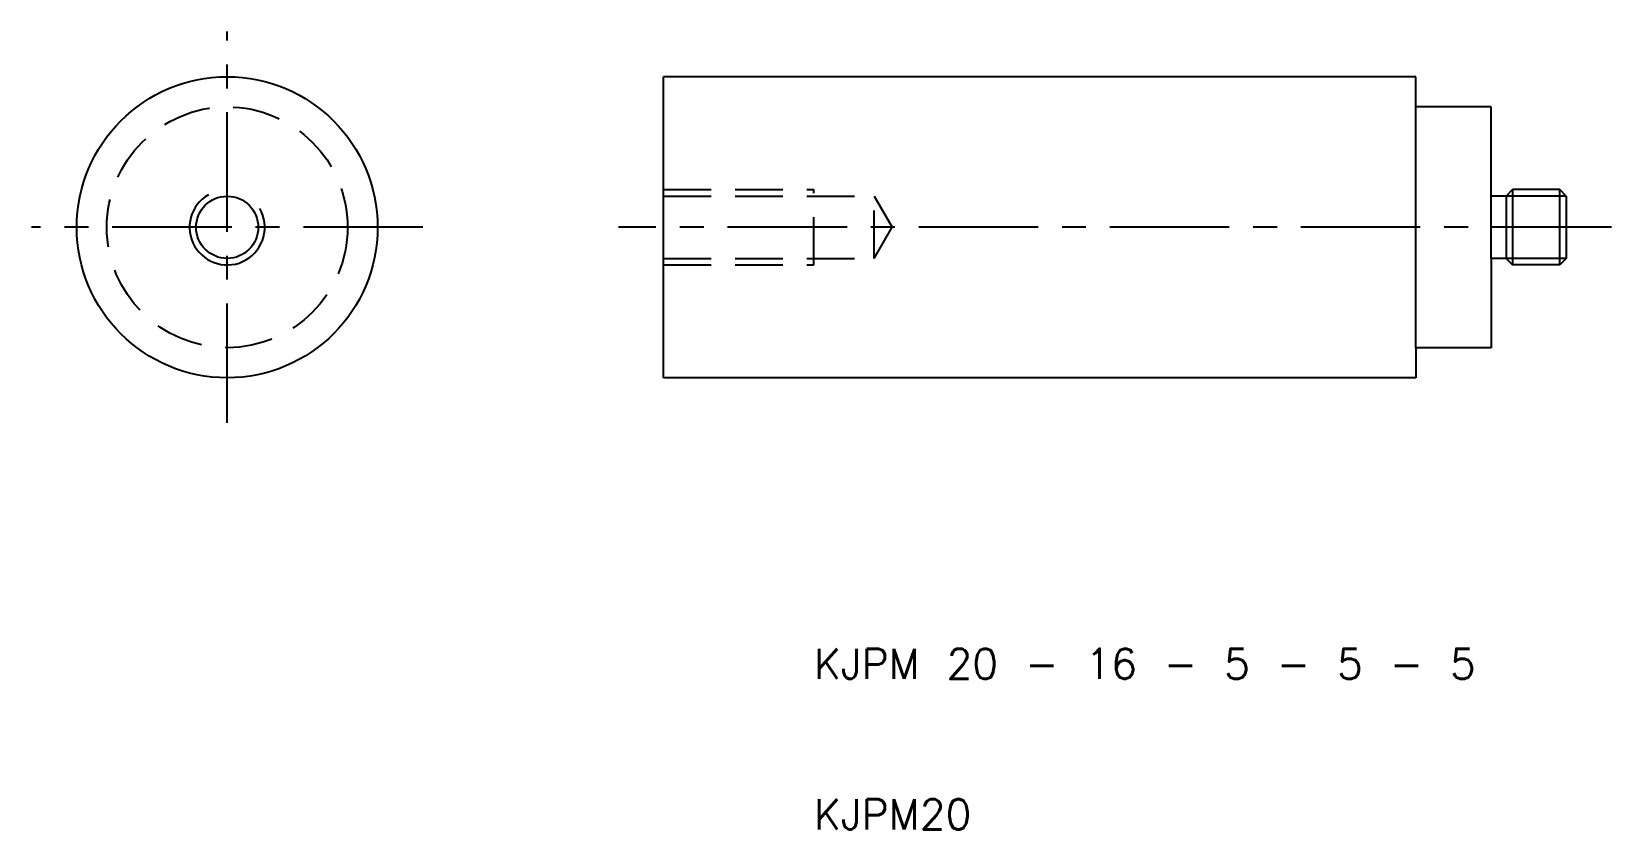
# Model space of a CAD drawing. Extents: x -42 to 63, y 10 to 63.
import ezdxf

# ---------------------------------------------------------------- set-up
doc = ezdxf.new("R2010")
doc.units = 0
doc.header["$LTSCALE"] = 0.25
doc.linetypes.add('CENTER', pattern=[50.8, 31.75, -6.35, 6.35, -6.35])
doc.linetypes.add('DASHED', pattern=[19.05, 12.7, -6.35])
doc.layers.get('0').update_dxf_attribs({"linetype": 'CONTINUOUS'})
doc.layers.add('CENTER', color=1, linetype='CENTER')
doc.styles.get("Standard").update_dxf_attribs({"font": 'txt.shx', "bigfont": 'extfont.shx'})

msp = doc.modelspace()

# ---------------------------------------------------------------- linework, layer by layer
for p, q in [((50, 60), (0, 60)), ((0, 40), (0, 60)), ((50, 58), (50, 60)), ((50, 42), (50, 58)), ((55, 58), (50, 58)), ((55, 52.067), (55, 58)), ((56, 52.067), (56.433, 52.5)), ((56.433, 52.5), (56.433, 47.5)), ((59.567, 52.5), (56.433, 52.5)), ((59.567, 47.5), (59.567, 52.5)), ((60, 52.067), (59.567, 52.5)), ((55, 47.933), (55, 52.067)), ((56, 52.067), (55, 52.067)), ((56, 52.067), (56, 47.933)), ((60, 52.067), (60, 47.933)), ((55, 47.933), (55, 42)), ((56, 47.933), (55, 47.933)), ((56, 47.933), (56.433, 47.5)), ((59.567, 47.5), (56.433, 47.5)), ((60, 47.933), (59.567, 47.5)), ((55, 42), (50, 42)), ((50, 42), (50, 40)), ((50, 40), (0, 40))]:
    msp.add_line(p, q)
at = {"color": 3, "linetype": 'DASHED'}
for p, q in [((0, 52.5), (10, 52.5)), ((10, 47.5), (10, 52.5)), ((0, 52.067), (14, 52.067)), ((14, 47.933), (14, 52.067)), ((14, 52.067), (15.193, 50)), ((14, 47.933), (15.193, 50)), ((0, 47.933), (14, 47.933)), ((0, 47.5), (10, 47.5))]:
    msp.add_line(p, q, dxfattribs=at)
at = {"color": 3}
for p, q in [((60, 52.067), (56, 52.067)), ((60, 47.933), (56, 47.933))]:
    msp.add_line(p, q, dxfattribs=at)
for radius in [10, 2.067]:
    msp.add_circle((-29, 50), radius)
at = {"color": 3, "linetype": 'DASHED'}
msp.add_circle((-29, 50), 8, dxfattribs=at)
at = {"color": 3}
msp.add_arc((-29, 50), 2.5, 120, 30, dxfattribs=at)
at = {"layer": 'CENTER', "color": 1, "linetype": 'CENTER'}
for p, q in [((-29, 37), (-29, 63)), ((-16, 50), (-42, 50)), ((63, 50), (-3, 50))]:
    msp.add_line(p, q, dxfattribs=at)

# ---------------------------------------------------------------- texts
for s, p in [('KJPM 20 - 16 - 5 - 5 - 5', (10, 20)), ('KJPM20', (10, 10))]:
    msp.add_text(s, height=2).set_placement(p)

doc.saveas('drawing.dxf')
